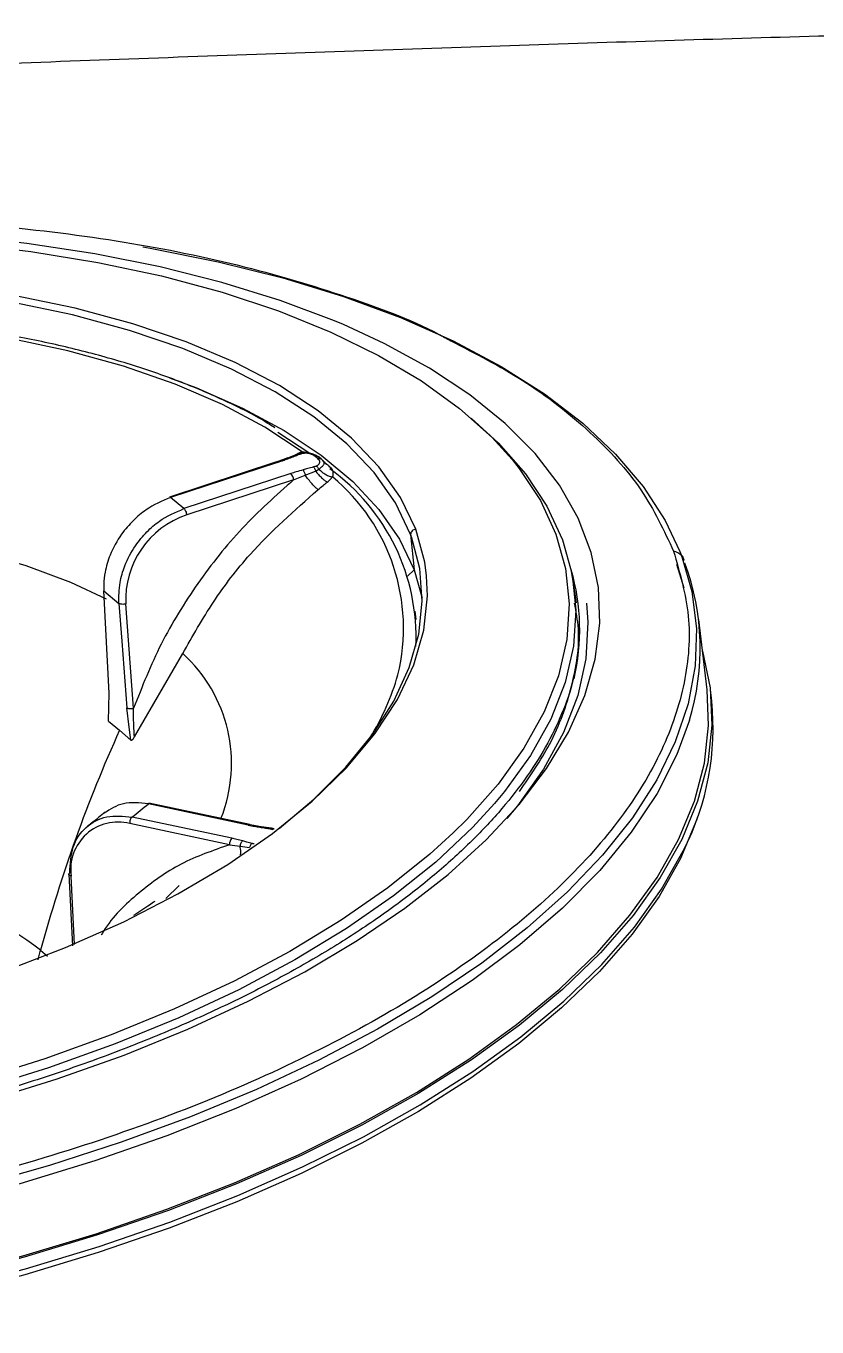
# Model space of a CAD drawing. Extents: x 832 to 912, y 781 to 934.
# Drawn here: x 857.601 to 859.466, y 821.57 to 824.637 of the extents above; entities that cross this region are included whole.
import ezdxf

# ---------------------------------------------------------------- set-up
doc = ezdxf.new("R2010")
doc.units = 0
doc.header["$MEASUREMENT"] = 0
doc.layers.add('1', color=4, linetype='Continuous')

# ---------------------------------------------------------------- blocks, each defined once
blk = doc.blocks.new('2026 SOVEREIGN HL')
at = {"layer": '1', "color": 3, "linetype": 'Continuous', "lineweight": 25}
for p, q in [((26.4655, 26.5854), (26.5409, 26.5353)), ((26.5116, 26.5329), (26.4884, 26.524)), ((26.5194, 26.5352), (26.5114, 26.5328)), ((26.523, 26.5344), (26.5224, 26.539)), ((26.4621, 26.5147), (26.2096, 26.4318)), ((26.4645, 26.5139), (26.2122, 26.4311)), ((26.4887, 26.5242), (26.4617, 26.5144)), ((26.5671, 26.5221), (26.5601, 26.5279)), ((26.5739, 26.5152), (26.5671, 26.5221)), ((26.4961, 26.4874), (26.2439, 26.4047)), ((26.5026, 26.4729), (26.2504, 26.3902)), ((26.5026, 26.4729), (26.5298, 26.4837)), ((26.5298, 26.4837), (26.5542, 26.4933)), ((26.5542, 26.4933), (26.5618, 26.4979)), ((26.2439, 26.4047), (26.2122, 26.4311)), ((26.7784, 26.3436), (26.7866, 26.2603)), ((27.4129, 26.3039), (27.4167, 26.2942)), ((27.4234, 26.2836), (27.4191, 26.2938)), ((26.7709, 26.2459), (26.7866, 26.2603)), ((26.7866, 26.2603), (26.8058, 26.1933)), ((27.1569, 26.2572), (27.1653, 26.2036)), ((27.4236, 26.2174), (27.4058, 26.2731)), ((27.1692, 26.1827), (27.1634, 26.2247)), ((26.0551, 26.2109), (26.0906, 26.1814)), ((26.0673, 25.9698), (26.0551, 26.2109)), ((26.0906, 26.1814), (26.0974, 26.092)), ((26.1251, 25.9342), (26.1066, 26.18)), ((26.7916, 26.1435), (26.7893, 26.1632)), ((27.4773, 25.9773), (27.4576, 26.1436)), ((26.0974, 26.092), (26.1092, 25.9355)), ((26.1272, 25.8669), (26.2411, 26.063)), ((27.4883, 25.9511), (27.4851, 25.9782)), ((26.0658, 25.9034), (26.0674, 25.9698)), ((26.1151, 25.8895), (26.1092, 25.9355)), ((26.0658, 25.9034), (26.0923, 25.8827)), ((26.119, 25.8592), (26.1151, 25.8895)), ((26.0923, 25.8827), (26.119, 25.8592)), ((26.3957, 25.6587), (26.1601, 25.7085)), ((26.3994, 25.6598), (26.161, 25.7103)), ((26.3569, 25.6277), (26.1215, 25.6775)), ((26.3517, 25.6124), (26.1162, 25.6622)), ((26.4262, 25.655), (26.3999, 25.6597)), ((26.4504, 25.6512), (26.4259, 25.655)), ((26.4569, 25.6496), (26.4503, 25.6512)), ((26.3517, 25.6124), (26.3762, 25.6089)), ((26.3762, 25.6089), (26.3987, 25.6056)), ((25.9727, 25.5427), (25.9814, 25.3738)), ((25.9863, 25.3774), (25.978, 25.5382)), ((26.2329, 25.5165), (26.2014, 25.4854)), ((25.906, 25.3637), (25.9224, 25.3495))]:
    blk.add_line(p, q, dxfattribs=at)
at = {"layer": '1', "color": 3, "linetype": 'Continuous', "lineweight": 25, "flags": 128}
for points in [[(26.6203, 26.8386), (26.5987, 26.8477), (26.4709, 26.8958), (26.3336, 26.9382), (26.1876, 26.9748), (26.0339, 27.0053), (25.8733, 27.0296), (25.7067, 27.0475), (25.535, 27.0589), (25.3595, 27.0637), (25.1809, 27.062), (25.0004, 27.0537), (24.8191, 27.0389), (24.638, 27.0176), (24.4581, 26.99)], [(24.4791, 26.9806), (24.6581, 27.0075), (24.8383, 27.028), (25.0186, 27.0419), (25.1978, 27.0492), (25.3749, 27.0497), (25.5488, 27.0436), (25.7185, 27.0307), (25.8827, 27.0113), (26.0407, 26.9854), (26.1913, 26.9532), (26.3337, 26.9149), (26.467, 26.8707), (26.5904, 26.8209), (26.703, 26.7658), (26.8043, 26.7058), (26.8936, 26.6411), (26.9703, 26.5723), (27.0176, 26.5203)], [(26.1468, 27.0222), (26.1647, 27.019), (26.3247, 26.9869), (26.4768, 26.9487), (26.6204, 26.9047), (26.7545, 26.8551), (26.8786, 26.8002), (26.992, 26.7402), (27.0939, 26.6755), (27.184, 26.6065), (27.2617, 26.5334), (27.3266, 26.4568), (27.3783, 26.3769), (27.4129, 26.3039)], [(26.7904, 26.356), (26.7543, 26.431), (26.7037, 26.503), (26.6389, 26.5712), (26.5604, 26.6353), (26.4689, 26.6947), (26.365, 26.749), (26.2495, 26.7978), (26.1233, 26.8406), (25.9874, 26.8773), (25.8428, 26.9074), (25.6906, 26.9308), (25.5319, 26.9472), (25.368, 26.9567), (25.2001, 26.959), (25.0295, 26.9542), (24.8575, 26.9423), (24.6854, 26.9234), (24.5144, 26.8976)], [(26.7784, 26.3436), (26.7425, 26.4181), (26.6922, 26.4896), (26.6279, 26.5574), (26.55, 26.621), (26.4591, 26.68), (26.3559, 26.7339), (26.2412, 26.7824), (26.1159, 26.8249), (25.9809, 26.8613), (25.8372, 26.8912), (25.686, 26.9145), (25.5285, 26.9308), (25.3657, 26.9402), (25.1989, 26.9425), (25.0295, 26.9377), (24.8586, 26.9259), (24.6876, 26.9071), (24.5179, 26.8815)], [(26.5224, 26.539), (26.4346, 26.5972), (26.3346, 26.6505), (26.2233, 26.6983), (26.1014, 26.7405), (25.97, 26.7766), (25.83, 26.8064), (25.6825, 26.8296), (25.5286, 26.846), (25.3695, 26.8556), (25.2065, 26.8583), (25.0407, 26.854)], [(25.781, 25.0091), (25.9451, 25.0603), (26.1028, 25.1166), (26.2532, 25.1777), (26.3954, 25.2433), (26.5286, 25.313), (26.652, 25.3863), (26.7648, 25.4628), (26.8665, 25.5422), (26.9564, 25.6238), (27.034, 25.7073), (27.0989, 25.7922), (27.1506, 25.8779), (27.1889, 25.9639), (27.2135, 26.0498), (27.2243, 26.1351), (27.2212, 26.2192), (27.2043, 26.3017), (27.1736, 26.382), (27.1294, 26.4598), (27.0718, 26.5345), (27.0013, 26.6057), (26.9182, 26.673), (26.823, 26.736), (26.7163, 26.7944), (26.6203, 26.8386)], [(26.21, 26.7133), (26.2723, 26.69), (26.3819, 26.6419), (26.4805, 26.5888), (26.5674, 26.5308), (26.6419, 26.4685), (26.7036, 26.4024), (26.7519, 26.3328), (26.7866, 26.2603)], [(26.9214, 26.6179), (26.9851, 26.5597), (27.0492, 26.4866), (27.0998, 26.4102), (27.1366, 26.3309), (27.1594, 26.2492), (27.168, 26.1657), (27.1624, 26.0807), (27.1425, 25.9949), (27.1086, 25.9088), (27.0609, 25.8229), (26.9995, 25.7377), (26.9765, 25.71)], [(27.0176, 26.5203), (27.0341, 26.4996), (27.0844, 26.4237), (27.1209, 26.3449), (27.1435, 26.2637), (27.1521, 26.1806), (27.1465, 26.0962), (27.1268, 26.0109), (27.0931, 25.9254), (27.0456, 25.84), (26.9847, 25.7553), (26.9106, 25.6719), (26.879, 25.6405)], [(26.0615, 26.1912), (25.9776, 26.2307), (25.8716, 26.2702), (25.7553, 26.3034), (25.63, 26.3301), (25.497, 26.3499), (25.3576, 26.3627), (25.2133, 26.3683), (25.0657, 26.3666)], [(26.8161, 26.2462), (26.8117, 26.2784), (26.7904, 26.356)], [(26.4685, 25.6509), (26.55, 25.7196), (26.6259, 25.7954), (26.6889, 25.8728), (26.7388, 25.9512), (26.775, 26.03), (26.7974, 26.1087), (26.8058, 26.1867), (26.8001, 26.2634), (26.7803, 26.3383)], [(27.4167, 26.2942), (27.4414, 26.2093), (27.4523, 26.1224), (27.4495, 26.0341), (27.4328, 25.9449), (27.4024, 25.8552), (27.3585, 25.7655), (27.3013, 25.6762), (27.231, 25.588), (27.1482, 25.5012), (27.0531, 25.4162), (26.9463, 25.3336), (26.8285, 25.2538), (26.7001, 25.1773), (26.562, 25.1043), (26.4148, 25.0354), (26.2593, 24.9708), (26.0963, 24.911), (25.9268, 24.8562), (25.7516, 24.8067)], [(25.1728, 25.1467), (25.3412, 25.1791), (25.5059, 25.218), (25.6655, 25.2629), (25.8188, 25.3137), (25.9647, 25.3698), (26.1021, 25.4309), (26.2299, 25.4965), (26.3472, 25.5661), (26.453, 25.6392), (26.5465, 25.7152), (26.6272, 25.7935), (26.6942, 25.8736), (26.7471, 25.9548), (26.7856, 26.0365), (26.8093, 26.1181), (26.818, 26.1989), (26.8161, 26.2462)], [(27.1932, 26.1816), (27.1965, 26.1368), (27.1917, 26.051), (27.1725, 25.9644), (27.1391, 25.8773), (27.0916, 25.7905), (27.0304, 25.7043), (27.0054, 25.6739)], [(27.4663, 26.0699), (27.4666, 26.069), (27.4845, 25.9826), (27.4886, 25.8944), (27.4788, 25.8051), (27.4551, 25.7151), (27.4178, 25.6249), (27.3669, 25.5348), (27.3027, 25.4456), (27.2257, 25.3575), (27.1362, 25.2711), (27.0347, 25.1868), (26.9217, 25.1051), (26.7978, 25.0265), (26.6637, 24.9512), (26.5202, 24.8799), (26.3679, 24.8127), (26.2077, 24.7501), (26.0405, 24.6924), (25.8671, 24.64), (25.6884, 24.5931), (25.5055, 24.5519), (25.3192, 24.5166)], [(25.3179, 24.5201), (25.5036, 24.5552), (25.686, 24.5963), (25.8641, 24.6431), (26.037, 24.6954), (26.2038, 24.7529), (26.3635, 24.8153), (26.5153, 24.8822), (26.6584, 24.9534), (26.7921, 25.0284), (26.9156, 25.1068), (27.0282, 25.1883), (27.1294, 25.2723), (27.2187, 25.3584), (27.2955, 25.4462), (27.3594, 25.5353), (27.4102, 25.625), (27.4474, 25.715), (27.471, 25.8047), (27.4808, 25.8938), (27.4773, 25.9773)], [(27.4356, 25.9058), (27.4063, 25.8255), (27.3594, 25.7335), (27.2986, 25.6421), (27.2242, 25.5517), (27.1366, 25.463), (27.0362, 25.3763), (26.9238, 25.2922), (26.7998, 25.2112), (26.665, 25.1337), (26.5201, 25.0601), (26.366, 24.9908), (26.2035, 24.9263), (26.0335, 24.8669), (25.857, 24.8129), (25.675, 24.7647), (25.4884, 24.7224), (25.2983, 24.6864)], [(26.9765, 25.71), (26.925, 25.6538), (26.8378, 25.5717), (26.7383, 25.4918), (26.6273, 25.4147), (26.5054, 25.3408), (26.3733, 25.2706), (26.2318, 25.2046), (26.0819, 25.1431), (25.9245, 25.0865), (25.7604, 25.0351), (25.5908, 24.9894), (25.4167, 24.9494), (25.2391, 24.9156)], [(27.4549, 25.678), (27.4523, 25.6702), (27.415, 25.5802), (27.3643, 25.4905), (27.3004, 25.4015), (27.2236, 25.3137), (27.1344, 25.2276), (27.0332, 25.1436), (26.9205, 25.0622), (26.7971, 24.9837), (26.6634, 24.9087), (26.5203, 24.8376), (26.3685, 24.7706), (26.2088, 24.7083), (26.0421, 24.6508), (25.8692, 24.5985), (25.6912, 24.5517), (25.5088, 24.5106), (25.3231, 24.4755)], [(26.879, 25.6405), (26.8239, 25.5902), (26.725, 25.5108), (26.6146, 25.4342), (26.4934, 25.3608), (26.3622, 25.291), (26.2216, 25.2254), (26.0726, 25.1642), (25.9161, 25.108), (25.753, 25.0569), (25.5844, 25.0114), (25.4113, 24.9718), (25.3828, 24.9659)], [(25.3224, 24.4895), (25.5087, 24.5247), (25.6916, 24.5659), (25.8703, 24.6128), (26.0437, 24.6653), (26.2109, 24.7229), (26.3711, 24.7855), (26.5234, 24.8527), (26.667, 24.9241), (26.801, 24.9993), (26.9249, 25.078), (27.0379, 25.1597), (27.1394, 25.2439), (27.2289, 25.3303), (27.3059, 25.4184), (27.3701, 25.5077), (27.421, 25.5977), (27.4226, 25.6011)], [(25.9001, 25.3408), (25.9012, 25.345), (25.906, 25.3637)]]:
    blk.add_lwpolyline(points, dxfattribs=at)
at = {"layer": '1', "color": 3, "linetype": 'Continuous', "lineweight": 25}
for centre, radius, start, end in [((26.4626, 26.5121), 0.00262, 42.2489, 101.1942), ((25.992, 25.8076), 0.9161, 49.9862, 50.5513), ((26.4774, 26.4703), 0.0254, 5.8118, 42.3663), ((26.302, 26.1017), 0.4892, 357.3911, 54.2076), ((26.2988, 26.1231), 0.4628, 346.2152, 50.343), ((26.3193, 26.1887), 0.2129, 108.8776, 182.3371), ((26.7905, 26.3439), 0.0121, 90.1498, 181.5344), ((26.3544, 26.1843), 0.453, 19.8869, 20.5993), ((27.3912, 26.2693), 0.0356, 44.3969, 78.3036), ((27.3943, 26.2727), 0.031, 18.1414, 43.954), ((26.6696, 26.1196), 0.5074, 346.8036, 16.1282), ((26.8817, 26.0756), 0.5793, 342.9525, 20.2791), ((26.0069, 25.8039), 0.3493, 338.2124, 47.8815), ((26.1865, 26.1717), 0.5838, 328.3079, 344.2114), ((26.8621, 25.8874), 0.6294, 332.9439, 5.807), ((29.2621, 24.4517), 3.4778, 155.704, 164.7967), ((25.4188, 26.592), 1.1533, 307.5356, 309.9984), ((26.0883, 25.5543), 0.1114, 75.486, 188.3382), ((26.3986, 25.6557), 0.00415, 72.0856, 134.5386), ((26.3703, 25.6146), 0.0187, 135.568, 186.7054), ((25.4291, 24.7358), 0.7886, 52.7842, 76.1267)]:
    blk.add_arc(centre, radius, start, end, dxfattribs=at)
for points, knots in [([(28.9826, 27.5425), (28.7488, 27.5394), (28.2801, 27.5331), (27.5606, 27.5138), (26.8309, 27.4904), (26.0942, 27.464), (25.3959, 27.4375), (24.741, 27.4117), (24.1336, 27.3867), (23.5364, 27.3604), (22.9544, 27.3318), (22.3925, 27.3006), (22.0275, 27.2739), (21.849, 27.2609)], [0, 0, 0, 0, 0.103446, 0.207392, 0.311451, 0.415214, 0.518234, 0.603149, 0.68684, 0.768897, 0.848837, 0.92609, 1, 1, 1, 1]), ([(24.4328, 27.0099), (24.5442, 27.027), (24.7669, 27.0612), (25.1047, 27.0868), (25.4378, 27.0931), (25.7612, 27.078), (26.069, 27.0423), (26.357, 26.9868), (26.616, 26.9108), (26.7889, 26.8476), (26.8634, 26.8057), (26.8729, 26.8004)], [0, 0, 0, 0, 0.122758, 0.245515, 0.368273, 0.49103, 0.613788, 0.736545, 0.859303, 0.982061, 1, 1, 1, 1]), ([(26.4583, 26.5951), (26.4494, 26.6009), (26.4124, 26.6245), (26.337, 26.6616), (26.2328, 26.7061), (26.1191, 26.7452), (25.9976, 26.7792), (25.8688, 26.8078), (25.7335, 26.8308), (25.5927, 26.8481), (25.4472, 26.8596), (25.2979, 26.8651), (25.1533, 26.8653), (25.0581, 26.8607), (25.0142, 26.8586)], [0, 0, 0, 0, 0.02858, 0.118191, 0.207819, 0.297421, 0.386984, 0.476505, 0.565987, 0.655435, 0.744853, 0.834247, 0.923624, 1, 1, 1, 1]), ([(26.8729, 26.8004), (26.9311, 26.7703), (27.0574, 26.705), (27.2066, 26.5863), (27.3299, 26.4514), (27.3756, 26.3533), (27.3985, 26.3042)], [0, 0, 0, 0, 0.221561, 0.48104, 0.74052, 1, 1, 1, 1]), ([(26.4918, 26.5236), (26.496, 26.5252), (26.5035, 26.5281), (26.5111, 26.5309), (26.5144, 26.5322)], [0, 0, 0, 0, 0.5600029, 1, 1, 1, 1]), ([(26.5224, 26.539), (26.5192, 26.5376), (26.5134, 26.5351), (26.5081, 26.5318), (26.5057, 26.5304)], [0, 0, 0, 0, 0.560361, 1, 1, 1, 1]), ([(26.5144, 26.5322), (26.5155, 26.5326), (26.5176, 26.5333), (26.5198, 26.5339), (26.5208, 26.5341)], [0, 0, 0, 0, 0.559771, 1, 1, 1, 1]), ([(26.563, 26.5251), (26.5609, 26.5266), (26.5566, 26.5299), (26.5461, 26.5343), (26.5327, 26.5369), (26.5233, 26.5349), (26.5185, 26.5338)], [0, 0, 0, 0, 0.229228, 0.47326, 0.730959, 1, 1, 1, 1]), ([(26.5208, 26.5341), (26.5205, 26.5345), (26.5199, 26.5352), (26.5195, 26.5352), (26.5194, 26.5351)], [0, 0, 0, 0, 0.540536, 1, 1, 1, 1]), ([(26.5526, 26.5284), (26.5503, 26.5299), (26.546, 26.5329), (26.5369, 26.5351), (26.5281, 26.5354), (26.5231, 26.5345), (26.5208, 26.5341)], [0, 0, 0, 0, 0.333504, 0.622384, 0.821332, 1, 1, 1, 1]), ([(26.5224, 26.539), (26.5294, 26.5385), (26.5372, 26.538), (26.5432, 26.5346), (26.5439, 26.5342)], [0, 0, 0, 0, 0.886554, 1, 1, 1, 1]), ([(26.4645, 26.5139), (26.4697, 26.5156), (26.479, 26.5187), (26.4879, 26.5221), (26.4918, 26.5236)], [0, 0, 0, 0, 0.55999, 1, 1, 1, 1]), ([(26.5496, 26.503), (26.545, 26.5017), (26.5367, 26.4993), (26.5284, 26.4971), (26.5248, 26.496)], [0, 0, 0, 0, 0.560033, 1, 1, 1, 1]), ([(26.5556, 26.5051), (26.5546, 26.5047), (26.5527, 26.5039), (26.5506, 26.5033), (26.5496, 26.503)], [0, 0, 0, 0, 0.559813, 1, 1, 1, 1]), ([(26.5496, 26.503), (26.55, 26.5025), (26.5509, 26.5015), (26.5521, 26.4992), (26.5533, 26.4964), (26.5539, 26.4943), (26.5542, 26.4933)], [0, 0, 0, 0, 0.245294, 0.499927, 0.754663, 1, 1, 1, 1]), ([(26.5526, 26.5284), (26.5536, 26.5286), (26.5557, 26.5291), (26.5587, 26.5286), (26.5613, 26.5273), (26.5625, 26.5258), (26.563, 26.5251)], [0, 0, 0, 0, 0.244401, 0.499956, 0.755587, 1, 1, 1, 1]), ([(26.5595, 26.5226), (26.5582, 26.5237), (26.5559, 26.5256), (26.5536, 26.5275), (26.5526, 26.5284)], [0, 0, 0, 0, 0.560007, 1, 1, 1, 1]), ([(26.5556, 26.5051), (26.5571, 26.5059), (26.5602, 26.5075), (26.5632, 26.5106), (26.5647, 26.5143), (26.5636, 26.5186), (26.5609, 26.5212), (26.5595, 26.5226)], [0, 0, 0, 0, 0.149466, 0.312474, 0.494188, 0.73225, 1, 1, 1, 1]), ([(26.5556, 26.5051), (26.5562, 26.5048), (26.5573, 26.5041), (26.559, 26.5024), (26.5605, 26.5003), (26.5614, 26.4987), (26.5618, 26.4979)], [0, 0, 0, 0, 0.246478, 0.499878, 0.753299, 1, 1, 1, 1]), ([(26.5595, 26.5226), (26.5605, 26.5229), (26.5626, 26.5234), (26.5656, 26.5229), (26.5683, 26.5216), (26.5694, 26.52), (26.57, 26.5193)], [0, 0, 0, 0, 0.2444729, 0.4999459, 0.7555173, 1, 1, 1, 1]), ([(26.5618, 26.4979), (26.5649, 26.5003), (26.5711, 26.5051), (26.5753, 26.5101), (26.5749, 26.5147), (26.5716, 26.5178), (26.57, 26.5193)], [0, 0, 0, 0, 0.270306, 0.528514, 0.772268, 1, 1, 1, 1]), ([(26.5748, 26.5137), (26.5749, 26.5136), (26.5753, 26.5134), (26.5739, 26.5144), (26.573, 26.5151)], [0, 0, 0, 0, 0.309837, 1, 1, 1, 1]), ([(26.5745, 26.5139), (26.5748, 26.5136), (26.5765, 26.5115), (26.579, 26.5102), (26.581, 26.5092)], [0, 0, 0, 0, 0.176105, 1, 1, 1, 1]), ([(26.5901, 26.5007), (26.5889, 26.502), (26.5863, 26.5047), (26.5828, 26.5077), (26.581, 26.5092)], [0, 0, 0, 0, 0.482946, 1, 1, 1, 1]), ([(26.5901, 26.5007), (26.5924, 26.4979), (26.5965, 26.4927), (26.5948, 26.4835), (26.5941, 26.4794)], [0, 0, 0, 0, 0.548015, 1, 1, 1, 1]), ([(26.5026, 26.4729), (26.4612, 26.4359), (26.3784, 26.362), (26.2741, 26.23), (26.1859, 26.0872), (26.1454, 25.9852), (26.1252, 25.9341)], [0, 0, 0, 0, 0.249991, 0.500002, 0.750011, 1, 1, 1, 1]), ([(26.5248, 26.496), (26.5194, 26.4945), (26.5096, 26.4918), (26.5002, 26.4888), (26.4961, 26.4874)], [0, 0, 0, 0, 0.559955, 1, 1, 1, 1]), ([(26.5248, 26.496), (26.5253, 26.4954), (26.5262, 26.4942), (26.5277, 26.4911), (26.529, 26.4874), (26.5296, 26.4849), (26.5298, 26.4837)], [0, 0, 0, 0, 0.243132, 0.500085, 0.756983, 1, 1, 1, 1]), ([(26.56, 26.4493), (26.5581, 26.451), (26.5539, 26.4545), (26.546, 26.463), (26.5374, 26.4732), (26.5323, 26.4802), (26.5298, 26.4837)], [0, 0, 0, 0, 0.2334108, 0.4865118, 0.7469605, 1, 1, 1, 1]), ([(26.5542, 26.4933), (26.5565, 26.4906), (26.5611, 26.4849), (26.5685, 26.4774), (26.5757, 26.4712), (26.5797, 26.4687), (26.5816, 26.4675)], [0, 0, 0, 0, 0.24982, 0.506117, 0.759184, 1, 1, 1, 1]), ([(26.5618, 26.4979), (26.5643, 26.4956), (26.5695, 26.4908), (26.5781, 26.4852), (26.5866, 26.4811), (26.5916, 26.4799), (26.5941, 26.4794)], [0, 0, 0, 0, 0.249592, 0.505311, 0.758219, 1, 1, 1, 1]), ([(26.582, 26.4673), (26.5845, 26.4695), (26.5889, 26.4734), (26.5925, 26.4775), (26.5941, 26.4794)], [0, 0, 0, 0, 0.558692, 1, 1, 1, 1]), ([(26.2411, 26.063), (26.2643, 26.1039), (26.3105, 26.1859), (26.414, 26.3207), (26.5046, 26.4005), (26.56, 26.4493)], [0, 0, 0, 0, 0.280162, 0.56032, 1, 1, 1, 1]), ([(26.56, 26.4493), (26.5642, 26.4526), (26.5717, 26.4586), (26.5788, 26.4646), (26.582, 26.4673)], [0, 0, 0, 0, 0.5593196, 1, 1, 1, 1]), ([(26.5816, 26.4675), (26.5817, 26.4674), (26.5818, 26.4674), (26.5819, 26.4673), (26.582, 26.4673)], [0, 0, 0, 0, 0.560086, 1, 1, 1, 1]), ([(26.2122, 26.4311), (26.1924, 26.4226), (26.1611, 26.4092), (26.1231, 26.3767), (26.0928, 26.3415), (26.0697, 26.2995), (26.058, 26.259), (26.0546, 26.2307), (26.0549, 26.2162), (26.0551, 26.2109)], [0, 0, 0, 0, 0.225427, 0.356566, 0.499704, 0.690183, 0.83716, 0.940475, 1, 1, 1, 1]), ([(26.0906, 26.1814), (26.0906, 26.1977), (26.0907, 26.2271), (26.1046, 26.2739), (26.1262, 26.315), (26.1552, 26.3499), (26.1927, 26.3827), (26.2241, 26.3962), (26.2439, 26.4047)], [0, 0, 0, 0, 0.176663, 0.320153, 0.500147, 0.642588, 0.773525, 1, 1, 1, 1]), ([(26.2439, 26.4047), (26.2446, 26.404), (26.246, 26.4026), (26.248, 26.3988), (26.2497, 26.3944), (26.2502, 26.3916), (26.2504, 26.3902)], [0, 0, 0, 0, 0.2500216, 0.4999582, 0.7500119, 1, 1, 1, 1]), ([(27.3985, 26.3042), (27.413, 26.2537), (27.442, 26.1527), (27.4298, 25.9944), (27.3768, 25.8345), (27.2799, 25.675), (27.1419, 25.5189), (26.9648, 25.3687), (26.7517, 25.2271), (26.5062, 25.0966), (26.2327, 24.9791), (25.9356, 24.8773), (25.6206, 24.791), (25.4006, 24.7493), (25.2907, 24.7284)], [0, 0, 0, 0, 0.083333, 0.166667, 0.25, 0.333334, 0.416667, 0.5, 0.583333, 0.666667, 0.75, 0.833333, 0.916667, 1, 1, 1, 1]), ([(26.1066, 26.18), (26.1051, 26.1797), (26.1021, 26.1791), (26.0973, 26.1791), (26.0931, 26.1799), (26.0914, 26.1809), (26.0906, 26.1814)], [0, 0, 0, 0, 0.2500005, 0.5000262, 0.75006, 1, 1, 1, 1]), ([(27.0348, 25.7378), (27.0603, 25.7748), (27.1171, 25.8571), (27.1617, 25.9861), (27.1806, 26.0981), (27.1685, 26.1621), (27.1648, 26.1821)], [0, 0, 0, 0, 0.249142, 0.554931, 0.86072, 1, 1, 1, 1]), ([(27.1633, 26.0141), (27.1624, 26.0091), (27.1573, 25.9785), (27.1359, 25.9213), (27.0986, 25.8431), (27.0485, 25.7652), (26.9872, 25.6879), (26.9146, 25.6117), (26.8312, 25.5369), (26.7372, 25.4639), (26.6333, 25.3931), (26.5198, 25.325), (26.3974, 25.2598), (26.2667, 25.1981), (26.1284, 25.1401), (25.9833, 25.0862), (25.8321, 25.0366), (25.6757, 24.9918), (25.5148, 24.9519), (25.3704, 24.9211), (25.2794, 24.9049), (25.244, 24.8986)], [0, 0, 0, 0, 0.011155, 0.06837, 0.125056, 0.181323, 0.23732, 0.293173, 0.348967, 0.404753, 0.460555, 0.516389, 0.572265, 0.62818, 0.684134, 0.74012, 0.796136, 0.852176, 0.908236, 0.96431, 1, 1, 1, 1]), ([(26.1092, 25.9355), (26.1095, 25.9353), (26.1103, 25.9347), (26.1119, 25.9341), (26.1138, 25.9336), (26.1159, 25.9333), (26.1182, 25.9332), (26.1206, 25.9333), (26.123, 25.9336), (26.1244, 25.934), (26.1251, 25.9342)], [0, 0, 0, 0, 0.125008, 0.250025, 0.374987, 0.499984, 0.624993, 0.74998, 0.874976, 1, 1, 1, 1]), ([(26.1272, 25.8669), (26.1264, 25.8797), (26.1253, 25.8981), (26.125, 25.9184), (26.1251, 25.9273), (26.1251, 25.9311), (26.1251, 25.9328), (26.1251, 25.9336), (26.1251, 25.9339), (26.1251, 25.9341), (26.1252, 25.9341)], [0, 0, 0, 0, 0.560564, 0.80686, 0.915049, 0.962647, 0.983552, 0.992747, 0.996805, 1, 1, 1, 1]), ([(26.119, 25.8592), (26.1193, 25.859), (26.1198, 25.8587), (26.1208, 25.8588), (26.1219, 25.8593), (26.1233, 25.8606), (26.1251, 25.8631), (26.1264, 25.8655), (26.1272, 25.8669)], [0, 0, 0, 0, 0.114401, 0.228272, 0.335309, 0.452911, 0.701276, 1, 1, 1, 1]), ([(26.1601, 25.7085), (26.1394, 25.7109), (26.0992, 25.7153), (26.0703, 25.696), (26.0562, 25.6866)], [0, 0, 0, 0, 0.513854, 1, 1, 1, 1]), ([(25.9748, 25.5459), (25.9759, 25.5672), (25.9782, 25.6099), (26.0109, 25.6565), (26.06, 25.6833), (26.101, 25.6795), (26.1215, 25.6775)], [0, 0, 0, 0, 0.249602, 0.500024, 0.75001, 1, 1, 1, 1]), ([(26.0585, 25.6895), (26.0478, 25.6807), (26.0345, 25.6696), (26.0199, 25.6584), (26.0169, 25.6561)], [0, 0, 0, 0, 0.793282, 1, 1, 1, 1]), ([(26.1215, 25.6775), (26.1206, 25.6767), (26.119, 25.6751), (26.1172, 25.671), (26.1161, 25.6665), (26.1162, 25.6636), (26.1162, 25.6622)], [0, 0, 0, 0, 0.250027, 0.499928, 0.750001, 1, 1, 1, 1]), ([(26.3957, 25.6587), (26.4007, 25.6577), (26.4095, 25.6559), (26.4188, 25.6545), (26.4228, 25.6538)], [0, 0, 0, 0, 0.559956, 1, 1, 1, 1]), ([(26.4228, 25.6538), (26.4274, 25.6531), (26.4356, 25.6519), (26.4437, 25.6505), (26.4473, 25.65)], [0, 0, 0, 0, 0.560009, 1, 1, 1, 1]), ([(26.4473, 25.65), (26.4478, 25.6504), (26.4488, 25.6512), (26.4504, 25.6513), (26.4518, 25.6508), (26.4525, 25.6497), (26.4529, 25.6492)], [0, 0, 0, 0, 0.245359, 0.49998, 0.754532, 1, 1, 1, 1]), ([(26.4473, 25.65), (26.4483, 25.6498), (26.4502, 25.6494), (26.4518, 25.6489), (26.4526, 25.6487)], [0, 0, 0, 0, 0.559736, 1, 1, 1, 1]), ([(26.4526, 25.6487), (26.4532, 25.649), (26.4546, 25.6497), (26.4562, 25.65), (26.4568, 25.6496), (26.4569, 25.6496)], [0, 0, 0, 0, 0.4671117, 0.947104, 1, 1, 1, 1]), ([(26.3517, 25.6124), (26.3125, 25.5988), (26.234, 25.5717), (26.1359, 25.5001), (26.0735, 25.4419), (26.0507, 25.4027), (26.0489, 25.3997)], [0, 0, 0, 0, 0.3244386, 0.648899, 0.9733578, 1, 1, 1, 1]), ([(26.3824, 25.6214), (26.3777, 25.6227), (26.3695, 25.6249), (26.3608, 25.6268), (26.3569, 25.6277)], [0, 0, 0, 0, 0.5599719, 1, 1, 1, 1]), ([(26.3824, 25.6214), (26.3816, 25.6208), (26.38, 25.6195), (26.378, 25.6163), (26.3766, 25.6126), (26.3763, 25.6101), (26.3762, 25.6089)], [0, 0, 0, 0, 0.2431027, 0.5000801, 0.7569311, 1, 1, 1, 1]), ([(26.4044, 25.6155), (26.4002, 25.6166), (26.3929, 25.6185), (26.3856, 25.6206), (26.3824, 25.6214)], [0, 0, 0, 0, 0.560009, 1, 1, 1, 1]), ([(26.4044, 25.6155), (26.4037, 25.615), (26.4025, 25.6139), (26.4008, 25.6115), (26.3995, 25.6087), (26.399, 25.6066), (26.3987, 25.6056)], [0, 0, 0, 0, 0.245442, 0.500022, 0.754595, 1, 1, 1, 1]), ([(26.4099, 25.6144), (26.4088, 25.6146), (26.4069, 25.6148), (26.4051, 25.6153), (26.4044, 25.6155)], [0, 0, 0, 0, 0.560005, 1, 1, 1, 1]), ([(26.3774, 25.5885), (26.3778, 25.591), (26.3786, 25.5975), (26.3771, 25.6045), (26.3762, 25.6089)], [0, 0, 0, 0, 0.3798406, 1, 1, 1, 1]), ([(25.9729, 25.5425), (25.9729, 25.5429), (25.9727, 25.5441), (25.974, 25.5452), (25.9748, 25.5458)], [0, 0, 0, 0, 0.368876, 1, 1, 1, 1]), ([(25.978, 25.5382), (25.9768, 25.5386), (25.9744, 25.5395), (25.9728, 25.5411), (25.9729, 25.5422), (25.9729, 25.5425)], [0, 0, 0, 0, 0.413987, 0.827989, 1, 1, 1, 1]), ([(26.1752, 25.4789), (26.1713, 25.476), (26.157, 25.4656), (26.1386, 25.4538), (26.1252, 25.4452)], [0, 0, 0, 0, 0.2757376, 1, 1, 1, 1])]:
    blk.add_open_spline(points, degree=3, knots=knots, dxfattribs=at)

msp = doc.modelspace()

# ---------------------------------------------------------------- block references
at = {"layer": '1'}
msp.add_blockref('2026 SOVEREIGN HL', (831.7292, 797.0948), dxfattribs=at)

doc.saveas('drawing.dxf')
